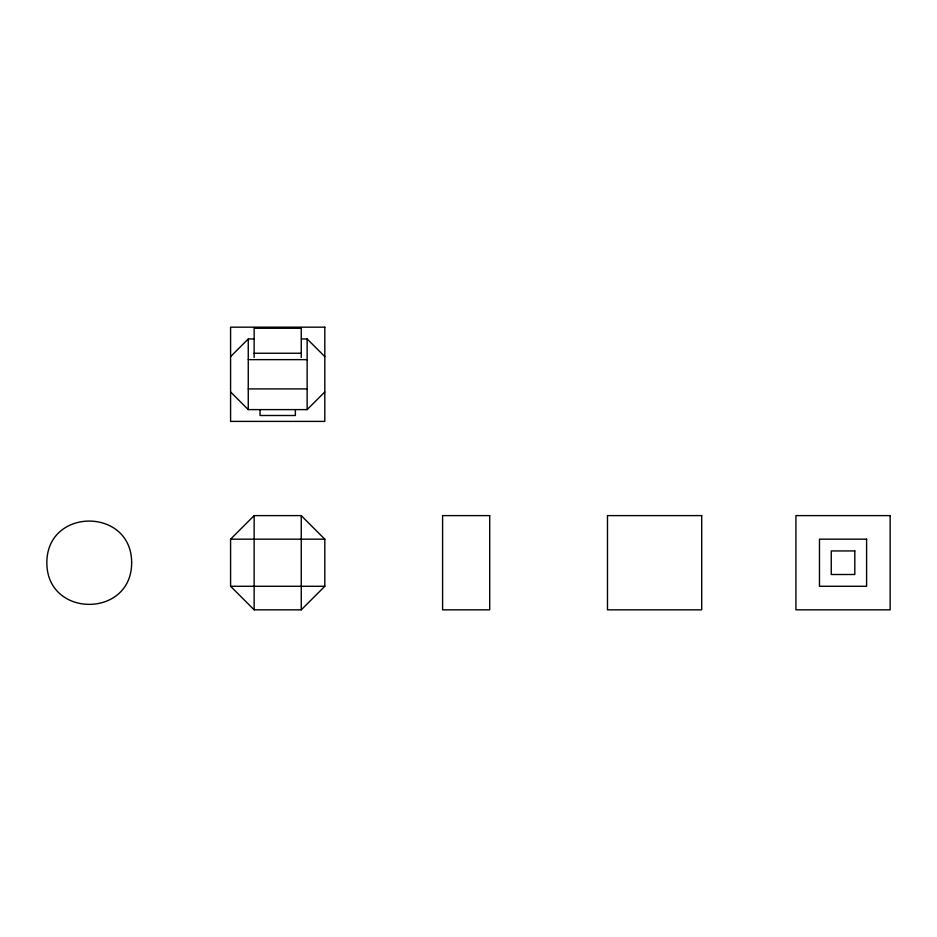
<?xml version="1.0" encoding="UTF-8"?>
<svg xmlns="http://www.w3.org/2000/svg" width="937" height="937" viewBox="0 0 937 937"><rect width="100%" height="100%" fill="white"/><g stroke="black" fill="none" stroke-linecap="round" stroke-linejoin="round"><path stroke-width="1.41" d="M230.584 356.61L248.258 338.948L253.997 338.948M230.584 391.947L248.258 409.61L307.137 409.61L324.811 391.947M230.584 539.173L254.138 515.608L301.257 515.608L324.811 539.173L324.811 586.281L301.257 609.835L254.138 609.835L230.584 586.281L230.584 539.173L324.811 539.173M301.398 338.948L307.137 338.948L324.811 356.61M254.138 353.249L301.257 353.249M248.258 359.644L307.137 359.644M248.258 388.914L307.137 388.914M230.584 586.281L324.811 586.281M307.137 338.948L307.137 409.61M301.257 357.407L301.257 328.266L254.138 328.266L254.138 357.407M301.257 515.608L301.257 609.835M295.366 409.61L295.366 415.501L260.029 415.501L260.029 409.61M254.138 515.608L254.138 609.835M248.258 338.948L248.258 409.61M131.648 562.727C131.73 618.244 46.78 618.244 46.85 562.727C46.768 507.198 131.73 507.198 131.648 562.727M324.811 327.165L230.584 327.165L230.584 421.392L324.811 421.392L324.811 327.165M489.7 515.608L442.592 515.608L442.592 609.835L489.7 609.835L489.7 515.608M701.708 515.608L607.481 515.608L607.481 609.835L701.708 609.835L701.708 515.608M890.15 515.608L795.923 515.608L795.923 609.835L890.15 609.835L890.15 515.608M866.596 539.173L819.477 539.173L819.477 586.281L866.596 586.281L866.596 539.173M854.813 550.944L831.26 550.944L831.26 574.498L854.813 574.498L854.813 550.944"/></g></svg>
